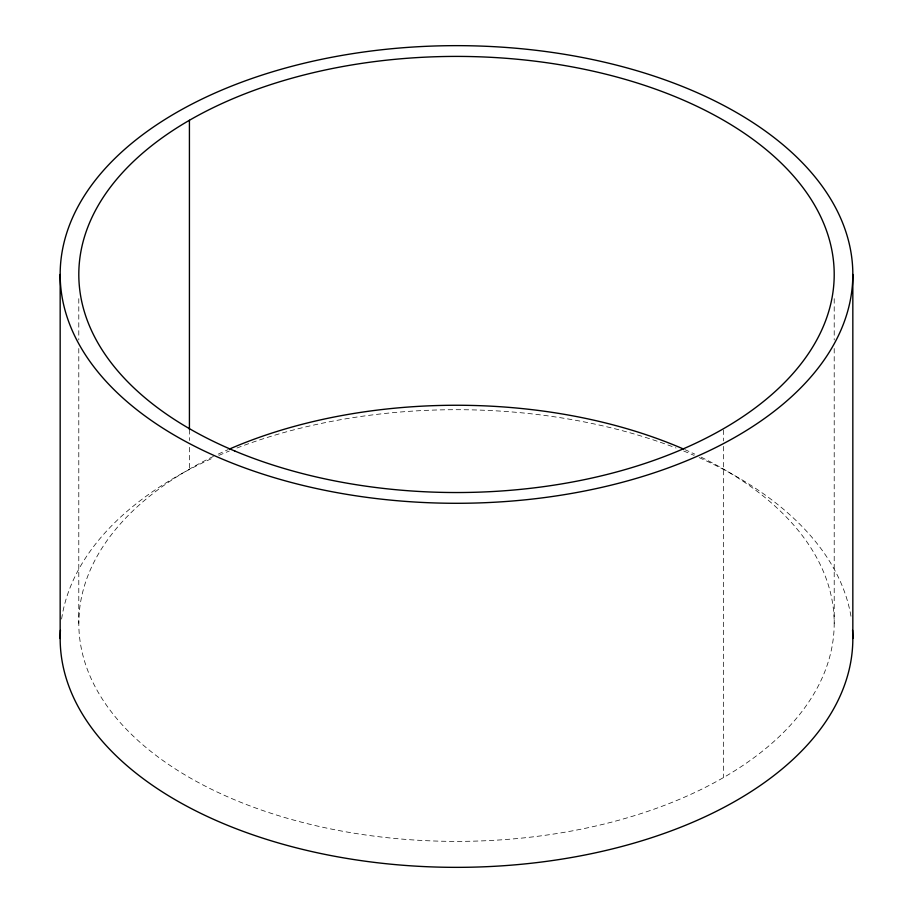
<?xml version="1.0" encoding="UTF-8"?>
<svg xmlns="http://www.w3.org/2000/svg" width="913" height="913" viewBox="0 0 913 913"><rect width="100%" height="100%" fill="white"/><g stroke="black" fill="none" stroke-linecap="round" stroke-linejoin="round"><path stroke-width="0.68" stroke-dasharray="4.57 3.42" d="M834.208 298.677L834.208 339.967M834.208 348.515L834.208 623.317M723.575 430.034L723.575 440.933M723.575 446.377L723.575 777.511M189.425 429.601L189.425 440.511M189.425 447.324L189.425 469.122M78.792 298.677L78.792 339.967M78.792 348.515L78.792 623.317M701.093 457.151A377.708 218.07 0 0 1 729.909 773.768A377.708 218.07 0 0 1 180.763 772.341A377.708 218.07 0 0 1 214.498 455.895M218.196 454.138A377.708 218.07 0 0 1 228.239 449.573M684.761 449.573A377.708 218.07 0 0 1 694.804 454.138M61.605 619.048A396.333 228.821 0 0 1 213.802 457.63M218.903 455.382A396.333 228.821 0 0 1 229.289 451.045M236.946 448.021A396.333 228.821 0 0 1 676.054 448.021M683.711 451.045A396.333 228.821 0 0 1 694.097 455.382M699.198 457.63A396.333 228.821 0 0 1 851.395 619.048"/><path stroke-width="1.37" d="M852.833 274.471A396.333 228.821 0 0 1 258.333 472.637A396.333 228.821 0 0 1 258.333 76.304A396.333 228.821 0 0 1 852.833 274.471L852.833 638.529M189.425 120.276L189.425 429.601M60.167 274.471L60.167 638.529M229.517 449.025A377.708 218.07 0 0 1 683.483 449.025M852.571 630.175A396.333 228.821 0 0 1 456.5 867.35A396.333 228.821 0 0 1 60.429 630.175M234.869 451.045A377.708 218.07 0 0 0 832.188 296.987A377.708 218.07 0 0 0 302.443 75.368A377.708 218.07 0 0 0 234.869 451.045"/></g></svg>
